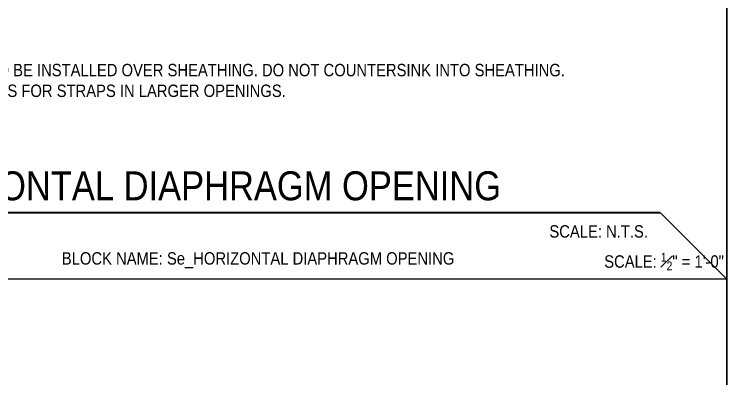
# Model space of a CAD drawing. Header units: inches. Extents: x -16404 to 14624, y -1591 to 16152.
# Drawn here: x 10300.3 to 10429.1, y 7529.9 to 7595.9 of the extents above; entities that cross this region are included whole.
import ezdxf
from ezdxf.enums import TextEntityAlignment as Align

# ---------------------------------------------------------------- set-up
doc = ezdxf.new("R2010")
doc.units = ezdxf.units.IN
doc.header["$LTSCALE"] = 24
doc.header["$MEASUREMENT"] = 0
doc.linetypes.add('DASHED2', pattern=[0.375, 0.25, -0.125])
doc.layers.get('0').update_dxf_attribs({"linetype": 'CONTINUOUS'})
doc.layers.add('DESIGNER COMMENTS', color=221, linetype='CONTINUOUS', plot=False)
doc.layers.add('S-ANNO-GRID-NONPLOT', color=251, linetype='CONTINUOUS', plot=False)
doc.layers.add('S-ANNO-NOTE', color=4, linetype='CONTINUOUS')
doc.layers.add('S-TYP DETAIL BLOCKS', color=1, linetype='CONTINUOUS')
doc.styles.add('Arial', font='arial.ttf', dxfattribs={"width": 0.85})

# ---------------------------------------------------------------- blocks, each defined once
blk = doc.blocks.new('Se_30x42_DETAILS_GRID')
for p, q in [((37.0696996250831, 21.7499999999993), (37.0696996250831, 14.4999999999993)), ((37.06969962508379, 14.5), (29.65575970006717, 14.5)), ((37.06969962508379, 14.4999999999993), (37.06969962508379, 7.249999999999304))]:
    blk.add_line(p, q)
at = {"linetype": 'DASHED2', "ltscale": 0.5}
blk.add_line((37.06969962508379, 14.5), (36.56969962506176, 15.00000000002216), dxfattribs=at)
blk = doc.blocks.new('*U818')
at = {"const_width": 0.1875}
blk.add_lwpolyline([(4.5, 0), (76.96727909967372, 0)], dxfattribs=at)
at = {"style": 'Arial', "width": 0.85}
for tag, p in [('DWG_TITLE_1', (7.5, 6.1875)), ('DWG_TITLE_2', (7.5, 2.4375))]:
    blk.add_attdef(tag, text='', height=2.625, dxfattribs=at).set_placement(p, align=Align.MIDDLE_LEFT)
blk.add_attdef('#', text='', height=3, dxfattribs=at).set_placement((0, 0), align=Align.MIDDLE_CENTER)
blk.add_attdef('SCALE', text='', height=1.125, dxfattribs=at).set_placement((75.84227909967372, -1.125), align=Align.TOP_RIGHT)
blk = doc.blocks.new('Se_HORIZONTAL DIAPHRAGM OPENING')
at = {"layer": 'DESIGNER COMMENTS', "insert": (165.418197749972, -7.250000000534783), "char_height": 2.25, "width": 39.37489999647985, "attachment_point": 3, "style": 'Arial'}
blk.add_mtext('\\A1;SCALE: {\\H0.7x;\\S1#2;}" = 1\'-0"', dxfattribs=at)
at = {"layer": 'S-ANNO-NOTE', "insert": (16.0795281697483, 20.91813543573517), "char_height": 2.25, "width": 137.8788786991708, "attachment_point": 7, "style": 'Arial'}
blk.add_mtext('NOTES:\\P\\pi-6.75,l6.75,t6.75;{\\C4;1.^ISTRAP TO BE INSTALLED OVER SHEATHING. DO NOT COUNTERSINK INTO SHEATHING.\\P2.^ISEE PLANS FOR STRAPS IN LARGER OPENINGS.}', dxfattribs=at)

msp = doc.modelspace()

# ---------------------------------------------------------------- linework, layer by layer
at = {"layer": 'S-ANNO-GRID-NONPLOT'}
msp.add_line((10429.06095126092, 3.581135388230905e-12), (10429.06095126088, 7896.000000000016), dxfattribs=at)

# ---------------------------------------------------------------- block references
at = {"layer": 'S-ANNO-GRID-NONPLOT', "xscale": 24, "yscale": 24, "zscale": 24}
msp.add_blockref('Se_30x42_DETAILS_GRID', (9539.388160258908, 7200.000000000004), dxfattribs=at)
at = {"layer": 'S-ANNO-NOTE'}
ref = msp.add_blockref('*U818', (10263.12639306108, 7560.000000000459), dxfattribs=dict(at, xscale=2, yscale=2, zscale=2))
ref.add_attrib('DWG_TITLE_2', 'HORIZONTAL DIAPHRAGM OPENING', dxfattribs={"layer": '0', "height": 5.249999999999999, "style": 'Arial', "width": 0.8500000000000001}).set_placement((10278.12639306108, 7564.875000000457), align=Align.MIDDLE_LEFT)
ref.add_attrib('SCALE', 'SCALE: N.T.S.', dxfattribs={"layer": '0', "height": 2.25, "style": 'Arial', "width": 0.85}).set_placement((10414.81095126042, 7557.750000000457), align=Align.TOP_RIGHT)

# ---------------------------------------------------------------- texts
at = {"layer": 'DESIGNER COMMENTS', "insert": (10344.3354919358, 7551.410714285639), "char_height": 2.25, "attachment_point": 5, "style": 'Arial'}
msp.add_mtext('\\A1;BLOCK NAME: Se_HORIZONTAL DIAPHRAGM OPENING', dxfattribs=at)

# ---------------------------------------------------------------- next in the draw order: block references
at = {"layer": 'S-TYP DETAIL BLOCKS'}
msp.add_blockref('Se_HORIZONTAL DIAPHRAGM OPENING', (10263.12639306108, 7560.000000000459), dxfattribs=at)

# ---------------------------------------------------------------- next in the draw order: texts
at = {"layer": 'DESIGNER COMMENTS', "insert": (10344.3354919358, 7551.410714285642), "char_height": 2.25, "attachment_point": 5, "style": 'Arial'}
msp.add_mtext('\\A1;BLOCK NAME: Se_HORIZONTAL DIAPHRAGM OPENING', dxfattribs=at)

doc.saveas('drawing.dxf')
